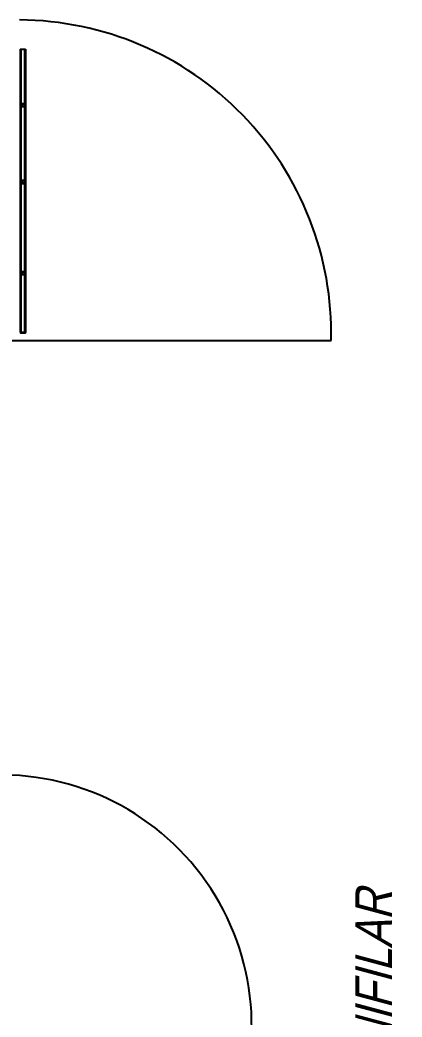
# Model space of a CAD drawing. Header units: millimetres. Extents: x -35961 to -35580, y 154458 to 154764.
# Drawn here: x -35807.319 to -35805.857, y 154632.44 to 154636.252 of the extents above; entities that cross this region are included whole.
import ezdxf

# ---------------------------------------------------------------- set-up
doc = ezdxf.new("R2010")
doc.units = ezdxf.units.MM
doc.header["$MEASUREMENT"] = 0
for name, color, linetype in [('EJES', 7, 'ByBlock'), ('PUERTA', 7, 'ByBlock'), ('TEXTO', 7, 'ByBlock')]:
    doc.layers.add(name, color=color, linetype=linetype)
doc.styles.get("Standard").update_dxf_attribs({"font": 'ARIALN.TTF'})

msp = doc.modelspace()

# ---------------------------------------------------------------- linework, layer by layer
at = {"layer": 'EJES'}
msp.add_line((-35807.3915, 154635.0263, 0), (-35806.1278, 154635.0263, 0), dxfattribs=at)
for centre, radius, start, end in [((-35807.3269, 154635.053, 0), 1.1994, 358.7242, 89.6774), ((-35807.3921, 154632.406, 0), 0.9602, 271.1935, 91.3725)]:
    msp.add_arc(centre, radius, start, end, dxfattribs=at)
at = {"layer": 'PUERTA', "color": 5}
for p, q in [((-35807.3171, 154636.1404, 0), (-35807.3171, 154635.6324, 0)), ((-35807.3171, 154636.1404, 0), (-35807.2971, 154636.1404, 0)), ((-35807.3151, 154636.1404, 0), (-35807.3151, 154635.6324, 0)), ((-35807.3006, 154636.1404, 0), (-35807.3006, 154635.5954, 0)), ((-35807.2991, 154636.1404, 0), (-35807.2991, 154635.5954, 0)), ((-35807.2971, 154636.1404, 0), (-35807.2971, 154635.5954, 0)), ((-35807.3131, 154635.9322, 0), (-35807.3131, 154635.9202, 0)), ((-35807.3011, 154635.9322, 0), (-35807.3131, 154635.9322, 0)), ((-35807.3116, 154635.9307, 0), (-35807.3116, 154635.9217, 0)), ((-35807.3026, 154635.9307, 0), (-35807.3116, 154635.9307, 0)), ((-35807.3026, 154635.9307, 0), (-35807.3026, 154635.9217, 0)), ((-35807.3011, 154635.9322, 0), (-35807.3011, 154635.9202, 0)), ((-35807.3011, 154635.9202, 0), (-35807.3131, 154635.9202, 0)), ((-35807.3026, 154635.9217, 0), (-35807.3116, 154635.9217, 0)), ((-35807.3171, 154635.6324, 0), (-35807.3171, 154635.5954, 0)), ((-35807.3151, 154635.6324, 0), (-35807.3151, 154635.5954, 0)), ((-35807.3131, 154635.6384, 0), (-35807.3131, 154635.6264, 0)), ((-35807.3011, 154635.6384, 0), (-35807.3131, 154635.6384, 0)), ((-35807.3011, 154635.6264, 0), (-35807.3131, 154635.6264, 0)), ((-35807.3026, 154635.6369, 0), (-35807.3116, 154635.6369, 0)), ((-35807.3116, 154635.6369, 0), (-35807.3116, 154635.6279, 0)), ((-35807.3026, 154635.6279, 0), (-35807.3116, 154635.6279, 0)), ((-35807.3026, 154635.6369, 0), (-35807.3026, 154635.6279, 0)), ((-35807.3011, 154635.6384, 0), (-35807.3011, 154635.6264, 0)), ((-35807.3171, 154635.5954, 0), (-35807.3171, 154635.0573, 0)), ((-35807.3151, 154635.5954, 0), (-35807.3151, 154635.0578, 0)), ((-35807.3006, 154635.5954, 0), (-35807.3006, 154635.0593, 0)), ((-35807.2991, 154635.5954, 0), (-35807.2991, 154635.0578, 0)), ((-35807.2971, 154635.5954, 0), (-35807.2971, 154635.0572, 0)), ((-35807.3131, 154635.2894, 0), (-35807.3131, 154635.2774, 0)), ((-35807.3011, 154635.2894, 0), (-35807.3131, 154635.2894, 0)), ((-35807.3116, 154635.2879, 0), (-35807.3116, 154635.2789, 0)), ((-35807.3026, 154635.2879, 0), (-35807.3116, 154635.2879, 0)), ((-35807.3026, 154635.2879, 0), (-35807.3026, 154635.2789, 0)), ((-35807.3011, 154635.2894, 0), (-35807.3011, 154635.2774, 0)), ((-35807.3011, 154635.2774, 0), (-35807.3131, 154635.2774, 0)), ((-35807.3026, 154635.2789, 0), (-35807.3116, 154635.2789, 0)), ((-35807.3171, 154635.1194, 0), (-35807.3171, 154635.0573, 0)), ((-35807.3151, 154635.1194, 0), (-35807.3151, 154635.0578, 0)), ((-35807.3006, 154635.1194, 0), (-35807.3006, 154635.0593, 0)), ((-35807.2991, 154635.0953, 0), (-35807.2991, 154635.0578, 0)), ((-35807.2971, 154635.0936, 0), (-35807.2991, 154635.0936, 0)), ((-35807.2971, 154635.1194, 0), (-35807.2971, 154635.0572, 0)), ((-35807.3151, 154635.0703, 0), (-35807.3171, 154635.0703, 0)), ((-35807.3151, 154635.0699, 0), (-35807.3155, 154635.0703, 0)), ((-35807.2991, 154635.0553, 0), (-35807.3151, 154635.0553, 0)), ((-35807.2996, 154635.0573, 0), (-35807.3146, 154635.0573, 0)), ((-35807.2991, 154635.0593, 0), (-35807.3006, 154635.0593, 0))]:
    msp.add_line(p, q, dxfattribs=at)
for centre, radius, start, end in [((-35807.3151, 154635.0573, 0), 0.002, 180, 270), ((-35807.3146, 154635.0578, 0), 0.0005, 180, 270), ((-35807.2996, 154635.0578, 0), 0.0005, 270, 0), ((-35807.2991, 154635.0573, 0), 0.002, 270, 0)]:
    msp.add_arc(centre, radius, start, end, dxfattribs=at)

# ---------------------------------------------------------------- texts
at = {"layer": 'TEXTO', "oblique": 15}
msp.add_text('ESQUEMA UNIFILAR', height=0.14, rotation=90, dxfattribs=at).set_placement((-35805.8951, 154631.3486, 0))

doc.saveas('drawing.dxf')
